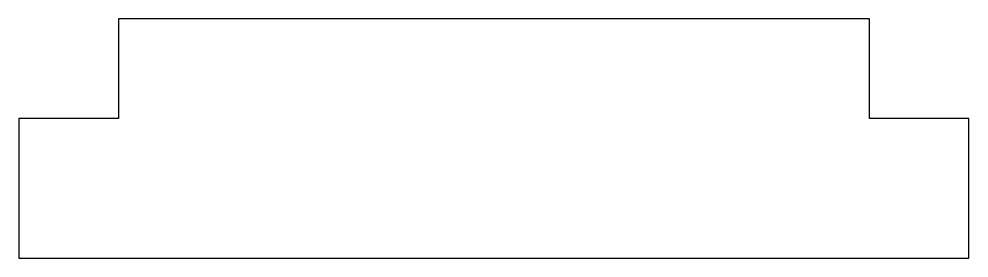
# Model space of a CAD drawing. Header units: millimetres. Extents: x 0 to 143, y 0 to 36.
import ezdxf

# ---------------------------------------------------------------- set-up
doc = ezdxf.new("R2010")
doc.units = ezdxf.units.MM

msp = doc.modelspace()

# ---------------------------------------------------------------- linework, layer by layer
at = {"layer": 'CUT'}
msp.add_lwpolyline([(0, 0), (143, 0), (143, 21), (128, 21), (128, 36), (15, 36), (15, 21), (0, 21)], close=True, dxfattribs=at)

doc.saveas('drawing.dxf')
